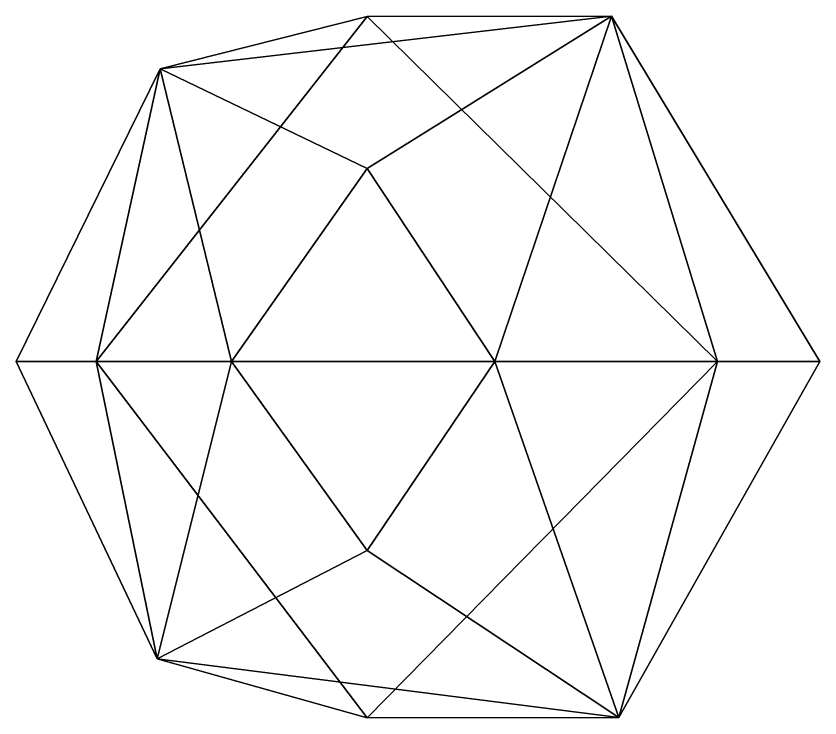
# Model space of a CAD drawing. Extents: x 290083 to 295691, y 4553739 to 4561622.
# Drawn here: x 292902.43 to 292911.63, y 4558689.03 to 4558697.06 of the extents above; entities that cross this region are included whole.
import ezdxf

# ---------------------------------------------------------------- set-up
doc = ezdxf.new("R2010")
doc.units = 0
doc.layers.add('Au_ppm_Pref_-_0_3', color=7, linetype='CONTINUOUS')

msp = doc.modelspace()

# ---------------------------------------------------------------- linework, layer by layer
at = {"layer": 'Au_ppm_Pref_-_0_3'}
for points in [[(292904.0769, 4558696.4547, 1686.7682), (292903.3452, 4558693.1048, 1685.3067), (292906.4457, 4558697.0547, 1685.4516)], [(292906.4457, 4558697.0547, 1685.4516), (292903.3452, 4558693.1048, 1685.3067), (292910.4535, 4558693.1048, 1684.8789)], [(292904.0769, 4558696.4547, 1686.7682), (292909.2419, 4558697.0593, 1686.7682), (292906.4457, 4558695.3146, 1687.5049)], [(292909.2419, 4558697.0593, 1686.7682), (292904.0769, 4558696.4547, 1686.7682), (292906.4457, 4558697.0547, 1685.4516)], [(292907.9057, 4558693.1048, 1687.4565), (292906.4457, 4558695.3146, 1687.5049), (292909.2419, 4558697.0593, 1686.7682)], [(292909.2419, 4558697.0593, 1686.7682), (292906.4457, 4558697.0547, 1685.4516), (292910.4535, 4558693.1048, 1684.8789)], [(292907.9057, 4558693.1048, 1687.4565), (292909.2419, 4558697.0593, 1686.7682), (292911.6271, 4558693.1048, 1686.7682)], [(292911.6271, 4558693.1048, 1686.7682), (292909.2419, 4558697.0593, 1686.7682), (292910.4535, 4558693.1048, 1684.8789)], [(292902.4282, 4558693.1048, 1686.7682), (292904.0769, 4558696.4547, 1686.7682), (292904.8943, 4558693.1048, 1687.4996)], [(292904.0769, 4558696.4547, 1686.7682), (292902.4282, 4558693.1048, 1686.7682), (292903.3452, 4558693.1048, 1685.3067)], [(292904.0769, 4558696.4547, 1686.7682), (292906.4457, 4558695.3146, 1687.5049), (292904.8943, 4558693.1048, 1687.4996)], [(292907.9057, 4558693.1048, 1687.4565), (292904.8943, 4558693.1048, 1687.4996), (292906.4457, 4558695.3146, 1687.5049)], [(292904.041, 4558689.7041, 1686.7682), (292902.4282, 4558693.1048, 1686.7682), (292904.8943, 4558693.1048, 1687.4996)], [(292902.4282, 4558693.1048, 1686.7682), (292904.041, 4558689.7041, 1686.7682), (292903.3452, 4558693.1048, 1685.3067)], [(292904.041, 4558689.7041, 1686.7682), (292906.4457, 4558689.0261, 1685.4087), (292903.3452, 4558693.1048, 1685.3067)], [(292910.4535, 4558693.1048, 1684.8789), (292903.3452, 4558693.1048, 1685.3067), (292906.4457, 4558689.0261, 1685.4087)], [(292904.041, 4558689.7041, 1686.7682), (292904.8943, 4558693.1048, 1687.4996), (292906.4457, 4558690.9439, 1687.4885)], [(292907.9057, 4558693.1048, 1687.4565), (292906.4457, 4558690.9439, 1687.4885), (292904.8943, 4558693.1048, 1687.4996)], [(292907.9057, 4558693.1048, 1687.4565), (292909.3275, 4558689.0293, 1686.7682), (292906.4457, 4558690.9439, 1687.4885)], [(292909.3275, 4558689.0293, 1686.7682), (292910.4535, 4558693.1048, 1684.8789), (292906.4457, 4558689.0261, 1685.4087)], [(292907.9057, 4558693.1048, 1687.4565), (292911.6271, 4558693.1048, 1686.7682), (292909.3275, 4558689.0293, 1686.7682)], [(292909.3275, 4558689.0293, 1686.7682), (292911.6271, 4558693.1048, 1686.7682), (292910.4535, 4558693.1048, 1684.8789)], [(292909.3275, 4558689.0293, 1686.7682), (292904.041, 4558689.7041, 1686.7682), (292906.4457, 4558690.9439, 1687.4885)], [(292904.041, 4558689.7041, 1686.7682), (292909.3275, 4558689.0293, 1686.7682), (292906.4457, 4558689.0261, 1685.4087)]]:
    msp.add_3dface(points, dxfattribs=at)

doc.saveas('drawing.dxf')
